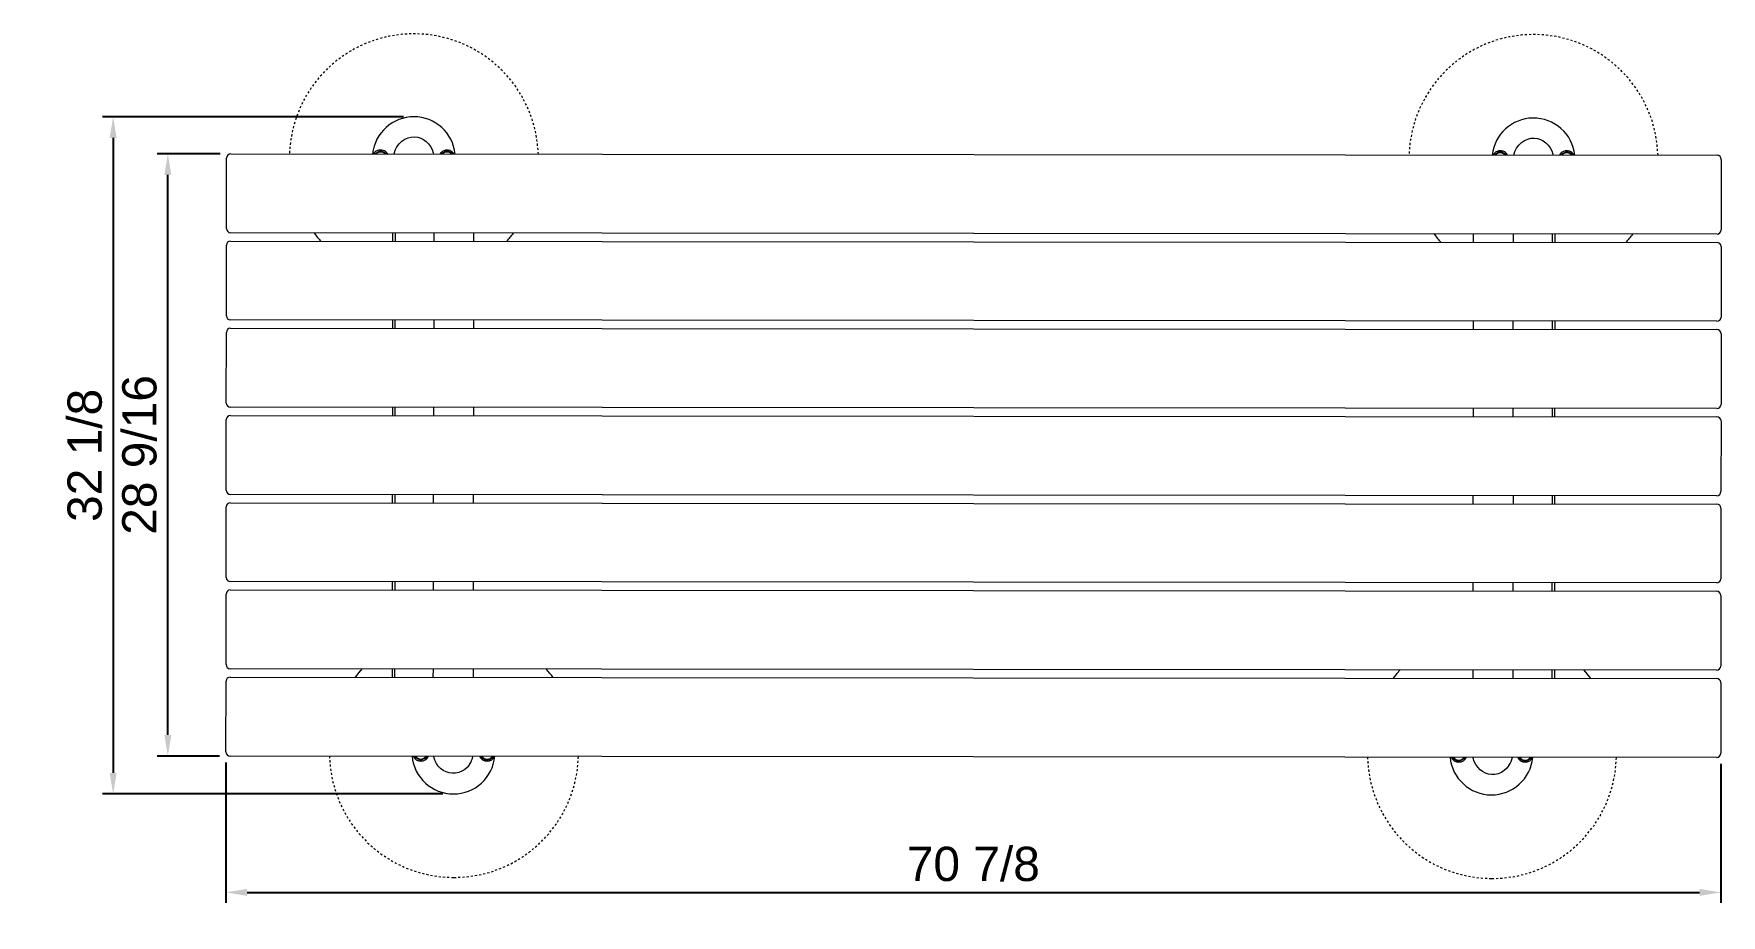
# Model space of a CAD drawing. Header units: inches. Extents: x -3 to 182, y -9 to 127.
# Drawn here: x -1.6 to 78.4, y 37.1 to 78.9 of the extents above; entities that cross this region are included whole.
import ezdxf

# ---------------------------------------------------------------- set-up
doc = ezdxf.new("R2010")
doc.units = ezdxf.units.IN
doc.linetypes.add('HIDDEN', pattern=[1.905, 1.27, -0.635])
for name, color, linetype, lineweight in [('ZANO_R', 7, 'Continuous', 0), ('ZANO_R_przerywana', 250, 'HIDDEN', 0), ('ZANO_W', 1, 'Continuous', 0)]:
    doc.layers.add(name, color=color, linetype=linetype, lineweight=lineweight)
doc.styles.get("Standard").update_dxf_attribs({"font": 'arial.ttf'})
doc.dimstyles.new('amerykanie', dxfattribs={"dimtxt": 50, "dimasz": 50, "dimexe": 0.5, "dimexo": 0.5, "dimgap": 1, "dimtad": 1, "dimdec": 0, "dimzin": 0, "dimlunit": 5, "dimtxsty": 'Standard', "dimcen": 0.09, "dimclrd": 1, "dimclre": 1, "dimclrt": 1, "dimazin": 0, "dimtfac": 1, "dimtdec": 0, "dimtmove": 0, "dimatfit": 3, "dimfxl": 1, "dimtzin": 0, "dimarcsym": 1})

# ---------------------------------------------------------------- blocks, each defined once
blk = doc.blocks.new('*D372')
at = {"layer": 'ZANO_W', "color": 1, "lineweight": -2}
for p, q in [((7.223, 73.218), (4.244, 73.218)), ((4.744, 45.674), (4.744, 72.218)), ((7.197, 44.674), (4.244, 44.674))]:
    blk.add_line(p, q, dxfattribs=at)
at = {"layer": 'ZANO_W', "color": 1}
for points in [[(4.91, 72.218), (4.577, 72.218), (4.744, 73.218)], [(4.577, 45.674), (4.91, 45.674), (4.744, 44.674)]]:
    blk.add_solid(points, dxfattribs=at)
at = {"layer": 'ZANO_W', "color": 1, "insert": (3.404, 58.946), "char_height": 1.625, "attachment_point": 5, "rotation": 90}
blk.add_mtext('28 9/16', dxfattribs=at)
blk = doc.blocks.new('*D373')
at = {"layer": 'ZANO_W', "color": 1, "lineweight": -2}
for p, q in [((15.912, 74.975), (1.651, 74.975)), ((2.151, 73.975), (2.151, 43.875)), ((17.782, 42.875), (1.651, 42.875))]:
    blk.add_line(p, q, dxfattribs=at)
at = {"layer": 'ZANO_W', "color": 1}
for points in [[(2.317, 73.975), (1.984, 73.975), (2.151, 74.975)], [(1.984, 43.875), (2.317, 43.875), (2.151, 42.875)]]:
    blk.add_solid(points, dxfattribs=at)
at = {"layer": 'ZANO_W', "color": 1, "insert": (0.81, 58.925), "char_height": 1.625, "attachment_point": 5, "rotation": 90}
blk.add_mtext('32 1/8', dxfattribs=at)
blk = doc.blocks.new('*D374')
at = {"layer": 'ZANO_W', "color": 1, "lineweight": -2}
for p, q in [((7.5, 44.371), (7.5, 37.709)), ((78.366, 44.307), (78.366, 37.709)), ((8.5, 38.209), (77.366, 38.209))]:
    blk.add_line(p, q, dxfattribs=at)
at = {"layer": 'ZANO_W', "color": 1}
for points in [[(8.5, 38.376), (8.5, 38.042), (7.5, 38.209)], [(77.366, 38.042), (77.366, 38.376), (78.366, 38.209)]]:
    blk.add_solid(points, dxfattribs=at)
at = {"layer": 'ZANO_W', "color": 1, "insert": (42.933, 39.549), "char_height": 1.625, "attachment_point": 5}
blk.add_mtext('70 7/8', dxfattribs=at)

msp = doc.modelspace()

# ---------------------------------------------------------------- linework, layer by layer
at = {"layer": 'ZANO_R'}
for p, q in [((7.52279, 69.67441), (7.52582, 73.02087)), ((7.72286, 73.21754), (78.1953, 73.15351)), ((78.39197, 72.95648), (78.38893, 69.61002)), ((7.51903, 65.54055), (7.52207, 68.88701)), ((7.7191, 69.08368), (78.19154, 69.01965)), ((78.1919, 69.41335), (7.71945, 69.47738)), ((15.39662, 69.47041), (15.39626, 69.07671)), ((15.51473, 69.4703), (15.51438, 69.0766)), ((17.35491, 69.46863), (17.35447, 69.07493)), ((19.25604, 69.0732), (19.25649, 69.4669)), ((66.63444, 69.42385), (66.63399, 69.03015)), ((68.53557, 69.02842), (68.53602, 69.42212)), ((70.39626, 69.02673), (70.39662, 69.42043)), ((70.51438, 69.02662), (70.51473, 69.42033)), ((78.38821, 68.82262), (78.38517, 65.47616)), ((7.71534, 64.94982), (78.18778, 64.88579)), ((78.18814, 65.27949), (7.7157, 65.34353)), ((15.39287, 65.33655), (15.39251, 64.94285)), ((15.51098, 65.33644), (15.51062, 64.94274)), ((70.39251, 64.89287), (70.39287, 65.28657)), ((70.51062, 64.89277), (70.51098, 65.28647)), ((7.51527, 61.4067), (7.51831, 64.75315)), ((78.38446, 64.68876), (78.38141, 61.3423)), ((7.71159, 60.81597), (78.18403, 60.75193)), ((78.18439, 61.14563), (7.71195, 61.20967)), ((15.38911, 61.20269), (15.38875, 60.80899)), ((15.50722, 61.20258), (15.50686, 60.80888)), ((70.38875, 60.75901), (70.38911, 61.15272)), ((70.50686, 60.75891), (70.50722, 61.15261)), ((7.51152, 57.27284), (7.51456, 60.61929)), ((78.3807, 60.5549), (78.37766, 57.20845)), ((78.18063, 57.01177), (7.70819, 57.07581)), ((15.38535, 57.06883), (15.385, 56.67513)), ((15.50346, 57.06872), (15.50311, 56.67502)), ((70.385, 56.62516), (70.38535, 57.01886)), ((70.50311, 56.62505), (70.50346, 57.01875)), ((7.50776, 53.13898), (7.5108, 56.48544)), ((7.70783, 56.68211), (78.18027, 56.61807)), ((78.37694, 56.42104), (78.3739, 53.07459)), ((78.17687, 52.87792), (7.70443, 52.94195)), ((15.3816, 52.93497), (15.38124, 52.54127)), ((15.49971, 52.93487), (15.49935, 52.54117)), ((70.38124, 52.4913), (70.3816, 52.885)), ((70.49935, 52.49119), (70.49971, 52.88489)), ((7.50401, 49.00512), (7.50705, 52.35158)), ((7.70407, 52.54825), (78.17652, 52.48421)), ((78.37319, 52.28719), (78.37015, 48.94073)), ((78.17312, 48.74406), (7.70068, 48.80809)), ((7.50025, 44.87126), (7.50329, 48.21772)), ((7.70032, 48.41439), (78.17276, 48.35036)), ((15.37784, 48.80112), (15.37748, 48.40741)), ((15.49595, 48.80101), (15.49559, 48.40731)), ((17.33087, 48.40564), (17.33132, 48.79934)), ((68.51242, 48.75284), (68.51197, 48.35913)), ((70.37748, 48.35744), (70.37784, 48.75114)), ((70.49559, 48.35733), (70.49595, 48.75103)), ((78.36943, 48.15333), (78.36639, 44.80687)), ((78.16936, 44.6102), (7.69692, 44.67423)), ((16.41976, 44.6416), (16.41976, 44.66631)), ((17.04968, 44.6416), (17.04968, 44.66573)), ((19.56937, 44.63873), (19.56937, 44.66345)), ((20.19929, 44.63873), (20.19929, 44.66287)), ((65.63274, 44.59088), (65.63274, 44.62159)), ((66.26266, 44.59088), (66.26266, 44.62102)), ((68.78235, 44.58802), (68.78235, 44.61873)), ((69.41227, 44.58802), (69.41227, 44.61816))]:
    msp.add_line(p, q, dxfattribs=at)
at = {"layer": 'ZANO_R', "flags": 128}
for points in [[(15.47681, 73.2105), (15.47704, 73.21265), (15.52609, 73.38648), (15.60682, 73.55419), (15.7095, 73.69654), (15.84013, 73.82219), (15.97759, 73.91327), (16.13418, 73.98031), (16.28469, 74.0148), (16.44374, 74.02271), (16.59128, 74.00444), (16.73781, 73.9605), (16.87171, 73.89465), (16.99652, 73.80574), (17.10698, 73.69659), (17.20118, 73.56814), (17.27645, 73.42154), (17.32891, 73.26082), (17.33705, 73.2088)], [(68.56259, 73.16226), (68.60875, 73.32588), (68.68949, 73.49359), (68.79216, 73.63594), (68.9228, 73.76159), (69.06025, 73.85267), (69.21685, 73.91971), (69.36735, 73.9542), (69.5264, 73.96212), (69.67395, 73.94384), (69.82047, 73.8999), (69.95438, 73.83405), (70.07919, 73.74514), (70.18964, 73.63599), (70.28385, 73.50754), (70.35911, 73.36094), (70.41157, 73.20023), (70.41778, 73.16057)], [(14.67588, 73.27912), (14.66468, 73.27265), (14.59142, 73.23036), (14.55846, 73.21133)], [(14.83336, 73.37004), (14.7562, 73.3255), (14.67588, 73.27912)], [(14.99084, 73.27912), (14.97964, 73.28558), (14.90638, 73.32788), (14.83336, 73.37004)], [(15.10912, 73.21083), (15.07117, 73.23274), (14.99084, 73.27912)], [(17.82548, 73.27626), (17.81428, 73.26979), (17.74103, 73.2275), (17.70807, 73.20847)], [(17.98296, 73.36718), (17.90581, 73.32263), (17.82548, 73.27626)], [(18.14044, 73.27626), (18.12925, 73.28272), (18.05599, 73.32502), (17.98296, 73.36718)], [(18.25873, 73.20797), (18.22077, 73.22988), (18.14044, 73.27626)], [(67.75836, 73.24582), (67.74716, 73.23936), (67.67391, 73.19706), (67.61512, 73.16312)], [(67.91584, 73.33674), (67.83869, 73.2922), (67.75836, 73.24582)], [(68.07332, 73.24582), (68.06213, 73.25229), (67.98887, 73.29458), (67.91584, 73.33674)], [(68.21751, 73.16257), (68.15365, 73.19944), (68.07332, 73.24582)], [(70.90797, 73.24296), (70.89677, 73.23649), (70.82352, 73.1942), (70.76473, 73.16026)], [(71.06545, 73.33388), (70.9883, 73.28933), (70.90797, 73.24296)], [(71.22293, 73.24296), (71.21173, 73.24942), (71.13848, 73.29172), (71.06545, 73.33388)], [(71.36712, 73.15971), (71.30326, 73.19658), (71.22293, 73.24296)], [(17.35019, 65.33477), (17.35013, 65.27714), (17.34974, 64.94107)], [(19.25132, 64.93934), (19.2517, 65.27506), (19.25177, 65.33304)], [(66.62972, 65.28999), (66.62964, 65.22088), (66.62927, 64.89629)], [(68.53085, 64.89456), (68.53122, 65.2188), (68.5313, 65.28826)], [(17.34547, 61.20091), (17.34541, 61.14769), (17.34503, 60.80721)], [(19.2466, 60.80548), (19.24699, 61.14551), (19.24705, 61.19918)], [(66.625, 61.15614), (66.62493, 61.09143), (66.62455, 60.76243)], [(68.52613, 60.76071), (68.5265, 61.08925), (68.52658, 61.15441)], [(17.34031, 56.67335), (17.34037, 56.7301), (17.34076, 57.06706)], [(19.24188, 56.67163), (19.24193, 56.71575), (19.24233, 57.06533)], [(66.62028, 57.02228), (66.61987, 56.66178), (66.61984, 56.62858)], [(68.52186, 57.02055), (68.52146, 56.67171), (68.52141, 56.62685)], [(17.33559, 52.5395), (17.33566, 52.60064), (17.33603, 52.9332)], [(19.23716, 52.53777), (19.23742, 52.76413), (19.23761, 52.93147)], [(66.61557, 52.88842), (66.61536, 52.71023), (66.61512, 52.49472)], [(68.51714, 52.88669), (68.51675, 52.54215), (68.51669, 52.49299)], [(13.94832, 48.80242), (13.79585, 48.6287), (13.6193, 48.40901)], [(19.23244, 48.40391), (19.23252, 48.47623), (19.23289, 48.79761)], [(63.16548, 48.75769), (63.01229, 48.58351), (62.83578, 48.36429)], [(66.61085, 48.75456), (66.61047, 48.42239), (66.6104, 48.36086)], [(72.21576, 48.35577), (72.03964, 48.57531), (71.88677, 48.74977)], [(16.41976, 44.6416), (16.49691, 44.59705), (16.57724, 44.55067)], [(16.57724, 44.55067), (16.58844, 44.54421), (16.66169, 44.50191), (16.73472, 44.45975)], [(16.73472, 44.45975), (16.78586, 44.48928), (16.81187, 44.5043), (16.83792, 44.51933), (16.8922, 44.55067)], [(16.8922, 44.55067), (16.9034, 44.55714), (16.97666, 44.59943), (17.04968, 44.6416)], [(19.04885, 44.27623), (18.94852, 44.15047), (18.82548, 44.04003), (18.68914, 43.95451), (18.53514, 43.89241), (18.38456, 43.86088), (18.22598, 43.85591), (18.07891, 43.87681), (17.93333, 43.92327), (17.8004, 43.9915), (17.67696, 44.08263), (17.56805, 44.19392), (17.47574, 44.32429), (17.40269, 44.47261), (17.35278, 44.63472), (17.3485, 44.66546)], [(19.56937, 44.63873), (19.64652, 44.59419), (19.72684, 44.54781)], [(19.72684, 44.54781), (19.73804, 44.54135), (19.8113, 44.49905), (19.88433, 44.45689)], [(19.88433, 44.45689), (19.93546, 44.48642), (19.96148, 44.50143), (19.98752, 44.51647), (20.04181, 44.54781)], [(20.04181, 44.54781), (20.053, 44.55428), (20.12626, 44.59657), (20.19929, 44.63873)], [(65.63274, 44.59088), (65.70989, 44.54633), (65.79022, 44.49996)], [(65.79022, 44.49996), (65.80142, 44.49349), (65.87468, 44.4512), (65.9477, 44.40903)], [(65.9477, 44.40903), (65.99884, 44.43856), (66.02486, 44.45358), (66.0509, 44.46862), (66.10518, 44.49996)], [(66.10518, 44.49996), (66.11638, 44.50642), (66.18964, 44.54872), (66.26266, 44.59088)], [(68.32837, 44.21998), (68.22803, 44.09422), (68.105, 43.98377), (67.96865, 43.89825), (67.81466, 43.83615), (67.66407, 43.80462), (67.50549, 43.79966), (67.35843, 43.82055), (67.21284, 43.86701), (67.07991, 43.93525), (66.95648, 44.02637), (66.84756, 44.13766), (66.75526, 44.26803), (66.6822, 44.41635), (66.63229, 44.57846), (66.62641, 44.62069)], [(68.78235, 44.58802), (68.8595, 44.54347), (68.93983, 44.49709)], [(68.93983, 44.49709), (68.95102, 44.49063), (69.02428, 44.44834), (69.09731, 44.40617)], [(69.09731, 44.40617), (69.14844, 44.4357), (69.17446, 44.45072), (69.2005, 44.46575), (69.25479, 44.49709)], [(69.25479, 44.49709), (69.26599, 44.50356), (69.33924, 44.54585), (69.41227, 44.58802)]]:
    msp.add_lwpolyline(points, dxfattribs=at)
at = {"layer": 'ZANO_R'}
for centre, radius, start, end in [((16.40816, 73.00686), 1.9685, 89.877481, 174.035083), ((16.40816, 73.00686), 1.9685, 5.8607942, 89.877481), ((69.49083, 72.94627), 1.9685, 90.8705916, 173.6732169), ((69.49083, 72.94627), 1.9685, 6.2226603, 90.8705916), ((7.72268, 73.02069), 0.19685, 89.9479386, 179.9479386), ((14.83336, 73.00636), 0.3937, 112.4482808, 148.6158578), ((14.83336, 73.00636), 0.31496, 120, 139.4065766), ((14.83336, 73.00636), 0.29528, 43.8422226, 136.0536546), ((14.83336, 73.00636), 0.31496, 60, 120), ((14.83336, 73.00636), 0.3937, 31.2800194, 112.4482808), ((14.83336, 73.00636), 0.31496, 40.4893006, 60), ((17.98296, 73.00349), 0.3937, 112.4482808, 148.6158578), ((17.98296, 73.00349), 0.31496, 120, 139.4065766), ((17.98296, 73.00349), 0.29528, 43.8422226, 136.0536546), ((17.98296, 73.00349), 0.31496, 60, 120), ((17.98296, 73.00349), 0.3937, 31.2800194, 112.4482808), ((17.98296, 73.00349), 0.31496, 40.4893006, 60), ((67.91584, 72.97306), 0.3937, 112.4482808, 151.1273632), ((67.91584, 72.97306), 0.31496, 120, 142.8926489), ((67.91584, 72.97306), 0.29528, 39.9457073, 139.9501699), ((67.91584, 72.97306), 0.31496, 60, 120), ((67.91584, 72.97306), 0.3937, 28.768514, 112.4482808), ((67.91584, 72.97306), 0.31496, 37.0032283, 60), ((71.06545, 72.97019), 0.3937, 112.4482808, 151.1273632), ((71.06545, 72.97019), 0.31496, 120, 142.8926489), ((71.06545, 72.97019), 0.29528, 39.9457073, 139.9501699), ((71.06545, 72.97019), 0.31496, 60, 120), ((71.06545, 72.97019), 0.3937, 28.768514, 112.4482808), ((71.06545, 72.97019), 0.31496, 37.0032283, 60), ((78.19512, 72.95666), 0.19685, 359.9479386, 89.9479386), ((7.71964, 69.67423), 0.19685, 179.9479386, 269.9479386), ((78.19208, 69.6102), 0.19685, 269.9479386, 359.9479386), ((7.71892, 68.88683), 0.19685, 89.9479386, 179.9479386), ((16.40816, 73.00493), 5.90551, 216.722415, 221.6558545), ((16.40816, 73.00493), 5.90551, 318.2400227, 323.1734622), ((69.49065, 72.97162), 5.90551, 216.9035017, 221.8502138), ((69.49065, 72.97162), 5.90551, 318.0456634, 322.9923755), ((78.19136, 68.8228), 0.19685, 359.9479386, 89.9479386), ((7.71516, 64.75297), 0.19685, 89.9479386, 179.9479386), ((7.71588, 65.54038), 0.19685, 179.9479386, 269.9479386), ((78.18761, 64.68894), 0.19685, 359.9479386, 89.9479386), ((78.18832, 65.47634), 0.19685, 269.9479386, 359.9479386), ((7.71141, 60.61912), 0.19685, 89.9479386, 179.9479386), ((7.71212, 61.40652), 0.19685, 179.9479386, 269.9479386), ((78.18456, 61.34248), 0.19685, 269.9479386, 359.9479386), ((78.18385, 60.55508), 0.19685, 359.9479386, 89.9479386), ((7.70837, 57.27266), 0.19685, 179.9479386, 269.9479386), ((78.18081, 57.20862), 0.19685, 269.9479386, 359.9479386), ((7.70765, 56.48526), 0.19685, 89.9479386, 179.9479386), ((78.18009, 56.42122), 0.19685, 359.9479386, 89.9479386), ((7.70461, 53.1388), 0.19685, 179.9479386, 269.9479386), ((78.17705, 53.07477), 0.19685, 269.9479386, 359.9479386), ((7.7039, 52.3514), 0.19685, 89.9479386, 179.9479386), ((78.17634, 52.28736), 0.19685, 359.9479386, 89.9479386), ((7.70085, 49.00494), 0.19685, 179.9479386, 269.9479386), ((78.1733, 48.94091), 0.19685, 269.9479386, 359.9479386), ((7.70014, 48.21754), 0.19685, 89.9479386, 179.9479386), ((18.30952, 44.82058), 5.90551, 37.3150544, 42.2924155), ((78.17258, 48.15351), 0.19685, 359.9479386, 89.9479386), ((7.6971, 44.87108), 0.19685, 179.9479386, 269.9479386), ((78.16954, 44.80705), 0.19685, 269.9479386, 359.9479386), ((18.28415, 44.84317), 1.9685, 185.1520605, 354.7438167), ((16.73472, 44.82344), 0.3937, 203.5159671, 336.3799101), ((16.73472, 44.82344), 0.31496, 209.9345118, 240), ((16.73472, 44.82344), 0.29528, 212.1642289, 327.7316483), ((16.73472, 44.82344), 0.31496, 240, 300), ((16.73472, 44.82344), 0.31496, 300, 329.9613654), ((18.20981, 44.84428), 1.01325, 325.9010051, 349.7381713), ((19.88433, 44.82058), 0.3937, 203.5159671, 336.3799101), ((19.88433, 44.82058), 0.31496, 209.9345118, 240), ((19.88433, 44.82058), 0.29528, 212.1642289, 327.7316483), ((19.88433, 44.82058), 0.31496, 240, 300), ((19.88433, 44.82058), 0.31496, 300, 329.9613654), ((67.49675, 44.79845), 1.9685, 185.1520605, 354.4331167), ((65.9477, 44.77272), 0.3937, 202.566655, 337.3292222), ((65.9477, 44.77272), 0.31496, 208.682081, 240), ((65.9477, 44.77272), 0.29528, 210.798178, 329.0976992), ((65.9477, 44.77272), 0.31496, 240, 300), ((65.9477, 44.77272), 0.31496, 300, 331.2137962), ((67.46946, 44.79864), 1.03565, 326.0312098, 350.0109794), ((69.09731, 44.76986), 0.3937, 202.566655, 337.3292222), ((69.09731, 44.76986), 0.31496, 208.682081, 240), ((69.09731, 44.76986), 0.29528, 210.798178, 329.0976992), ((69.09731, 44.76986), 0.31496, 240, 300), ((69.09731, 44.76986), 0.31496, 300, 331.2137962)]:
    msp.add_arc(centre, radius, start, end, dxfattribs=at)
at = {"layer": 'ZANO_R_przerywana', "ltscale": 0.05}
for centre, start, end in [((16.40816, 73.00493), 1.9345806, 177.9612966), ((69.49065, 72.97162), 1.7896211, 178.1062561), ((18.30952, 44.82058), 181.4614988, 270), ((18.30952, 44.82058), 270, 358.4343784), ((67.5225, 44.77129), 181.4171515, 269.9479386), ((67.5225, 44.77129), 269.9479386, 358.4787257)]:
    msp.add_arc(centre, 5.90551, start, end, dxfattribs=at)

# ---------------------------------------------------------------- dimensions: what is measured, and where the dimension line sits
at = {"layer": 'ZANO_W'}
for base, p1, p2, picture, middle in [((2.15059, 42.87466), (16.41237, 74.97536), (18.28236, 42.87466), '*D373', (0.80982, 58.92501)), ((4.74374, 73.21754), (7.69692, 44.67423), (7.72286, 73.21754), '*D372', (3.40353, 58.94589))]:
    dim = msp.add_linear_dim(base=base, p1=p1, p2=p2, angle=90, dimstyle='amerykanie', override={"dimtxt": 1.625, "dimasz": 1, "dimgap": 0.5, "dimdec": 4, "dimaunit": 1, "dimadec": 1, "dimtdec": 4, "dimtmove": 1, "dimfrac": 2}, dxfattribs=at)
    dim.commit()
    dim.dimension.update_dxf_attribs({"geometry": picture, "text_midpoint": middle})
dim = msp.add_linear_dim(base=(78.36639, 38.20912), p1=(7.50025, 44.87126), p2=(78.36639, 44.80689), dimstyle='amerykanie', override={"dimtxt": 1.625, "dimasz": 1, "dimgap": 0.5, "dimdec": 4, "dimaunit": 1, "dimadec": 1, "dimtdec": 4, "dimtmove": 1, "dimfrac": 2}, dxfattribs=at)
dim.commit()
dim.dimension.update_dxf_attribs({"geometry": '*D374', "text_midpoint": (42.93332, 39.54933)})

doc.saveas('drawing.dxf')
